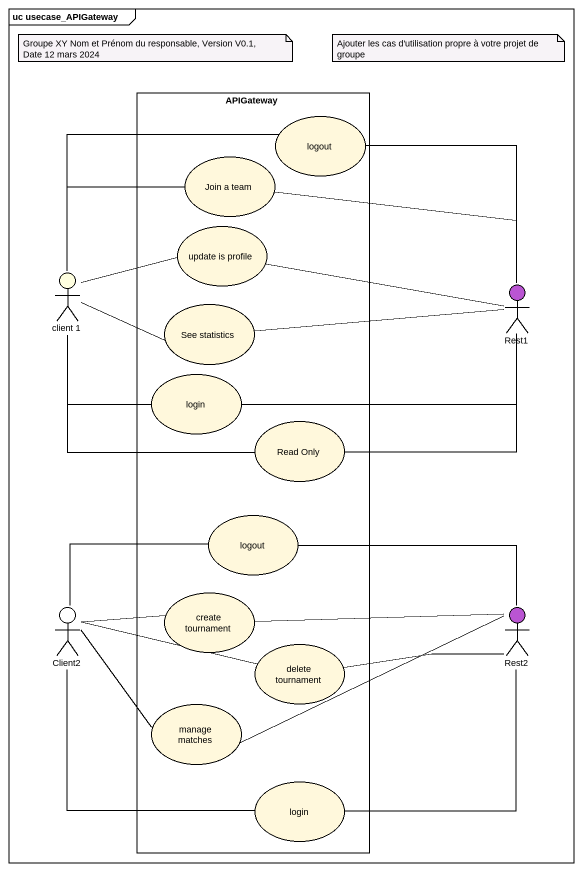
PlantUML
@startuml
mainframe uc usecase_APIGateway
rectangle APIGateway {
  usecase logout #FFF8DC
  usecase "Join a team" as Join_a_team #FFF8DC
  usecase "update is profile" as update_is_profile #FFF8DC
  usecase "See statistics" as See_statistics #FFF8DC
  usecase login #FFF8DC
  usecase "Read Only" as Read_Only #FFF8DC
  usecase "logout" as logout_2 #FFF8DC
  usecase "create tournament" as create_tournament #FFF8DC
  usecase "delete tournament" as delete_tournament #FFF8DC
  usecase "manage matches" as manage_matches #FFF8DC
  usecase "login" as login_2 #FFF8DC
}
actor "client 1" as client_1 #FFFFE0
actor Rest1 #BA55D3
actor Client2
actor Rest2 #BA55D3
logout -- Rest1
Join_a_team -right- Rest1
update_is_profile -right- Rest1
client_1 -up- logout
client_1 -up- Join_a_team
client_1 -right- update_is_profile
client_1 -right- See_statistics
client_1 -- login
client_1 -- Read_Only
See_statistics -right- Rest1
login -right- Rest1
Read_Only -right- Rest1
logout_2 -left- Client2
logout_2 -right- Rest2
create_tournament -left- Client2
create_tournament -right- Rest2
delete_tournament -left- Client2
delete_tournament -right- Rest2
manage_matches -up- Client2
manage_matches -right- Rest2
login_2 -up- Client2
login_2 -up- Rest2
note as N1
  Groupe XY Nom et Prénom du responsable, Version V0.1, Date 12 mars 2024
end note
note as N2
  Ajouter les cas d'utilisation propre à votre projet de groupe
end note
@enduml
